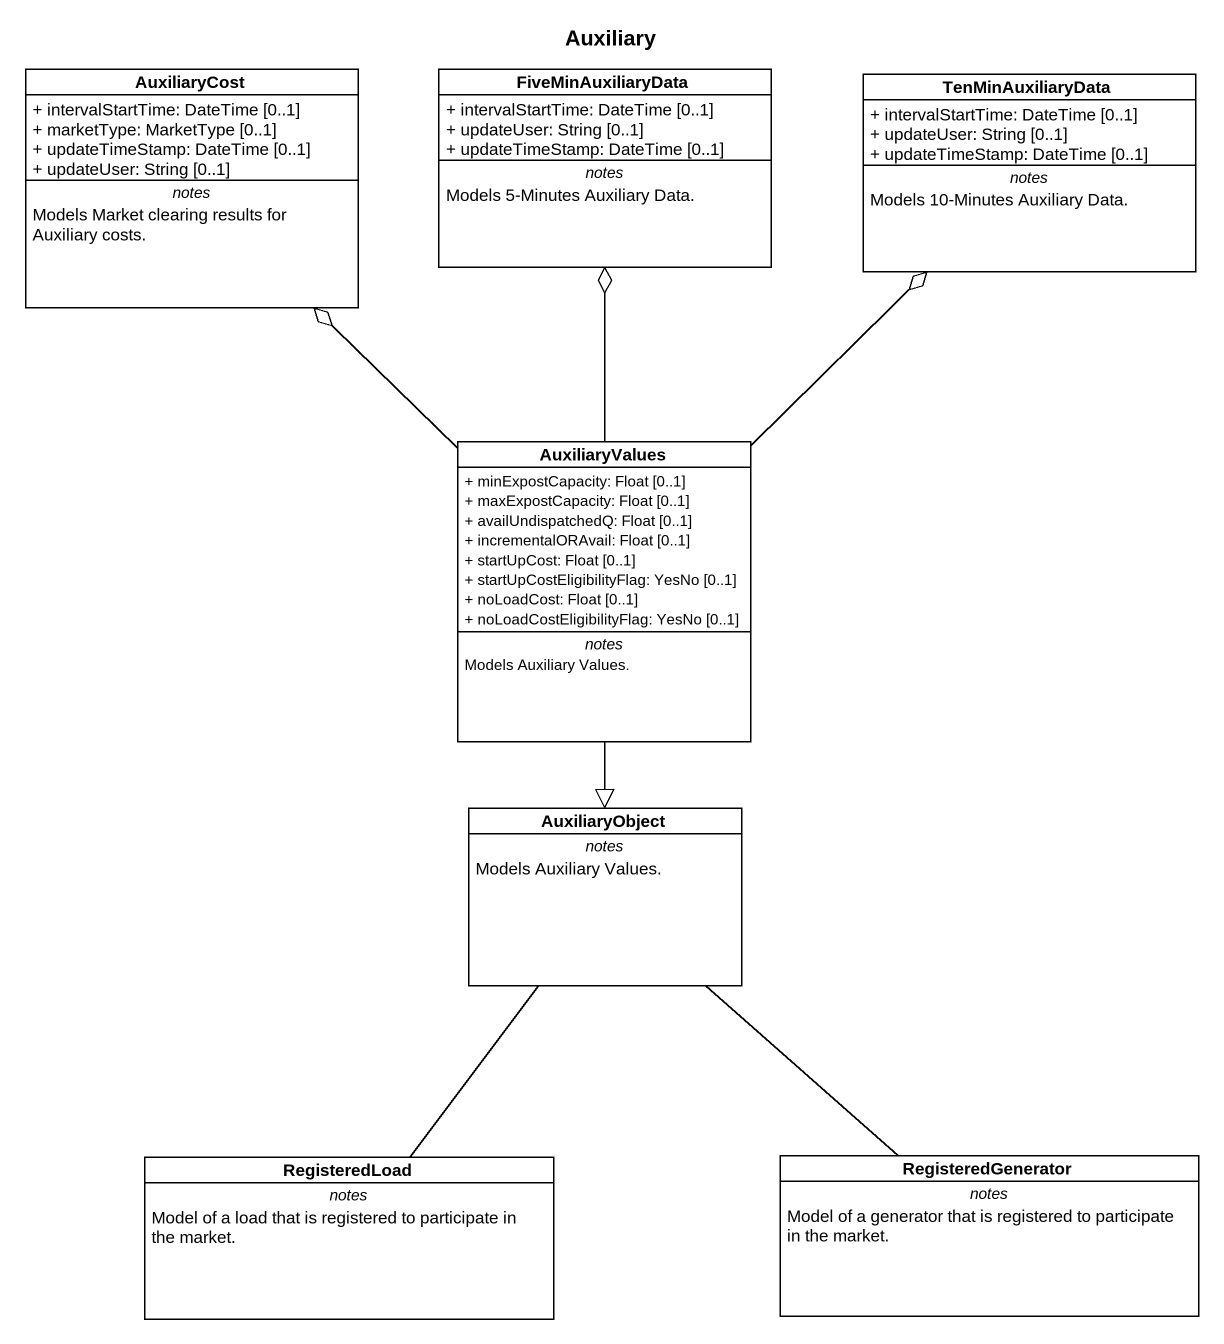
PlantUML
@startuml
title Auxiliary
hide circle
hide empty members
skinparam classAttributeIconSize 0
class AuxiliaryCost {
  + intervalStartTime: DateTime [0..1]
  + marketType: MarketType [0..1]
  + updateTimeStamp: DateTime [0..1]
  + updateUser: String [0..1]
  -- notes --
  Models Market clearing results for Auxiliary costs.
}
class FiveMinAuxiliaryData {
  + intervalStartTime: DateTime [0..1]
  + updateUser: String [0..1]
  + updateTimeStamp: DateTime [0..1]
  -- notes --
  Models 5-Minutes Auxiliary Data.
}
class TenMinAuxiliaryData {
  + intervalStartTime: DateTime [0..1]
  + updateUser: String [0..1]
  + updateTimeStamp: DateTime [0..1]
  -- notes --
  Models 10-Minutes Auxiliary Data.
}
class AuxiliaryValues {
  + minExpostCapacity: Float [0..1]
  + maxExpostCapacity: Float [0..1]
  + availUndispatchedQ: Float [0..1]
  + incrementalORAvail: Float [0..1]
  + startUpCost: Float [0..1]
  + startUpCostEligibilityFlag: YesNo [0..1]
  + noLoadCost: Float [0..1]
  + noLoadCostEligibilityFlag: YesNo [0..1]
  -- notes --
  Models Auxiliary Values.
}
class AuxiliaryObject {
  -- notes --
  Models Auxiliary Values.
}
class RegisteredLoad {
  -- notes --
  Model of a load that is registered to participate in the market.
}
class RegisteredGenerator {
  -- notes --
  Model of a generator that is registered to participate in the market.
}
AuxiliaryCost o-- AuxiliaryValues
FiveMinAuxiliaryData o-- AuxiliaryValues
TenMinAuxiliaryData o-- AuxiliaryValues
AuxiliaryValues --|> AuxiliaryObject
AuxiliaryObject -- RegisteredLoad
AuxiliaryObject -- RegisteredGenerator
@enduml
